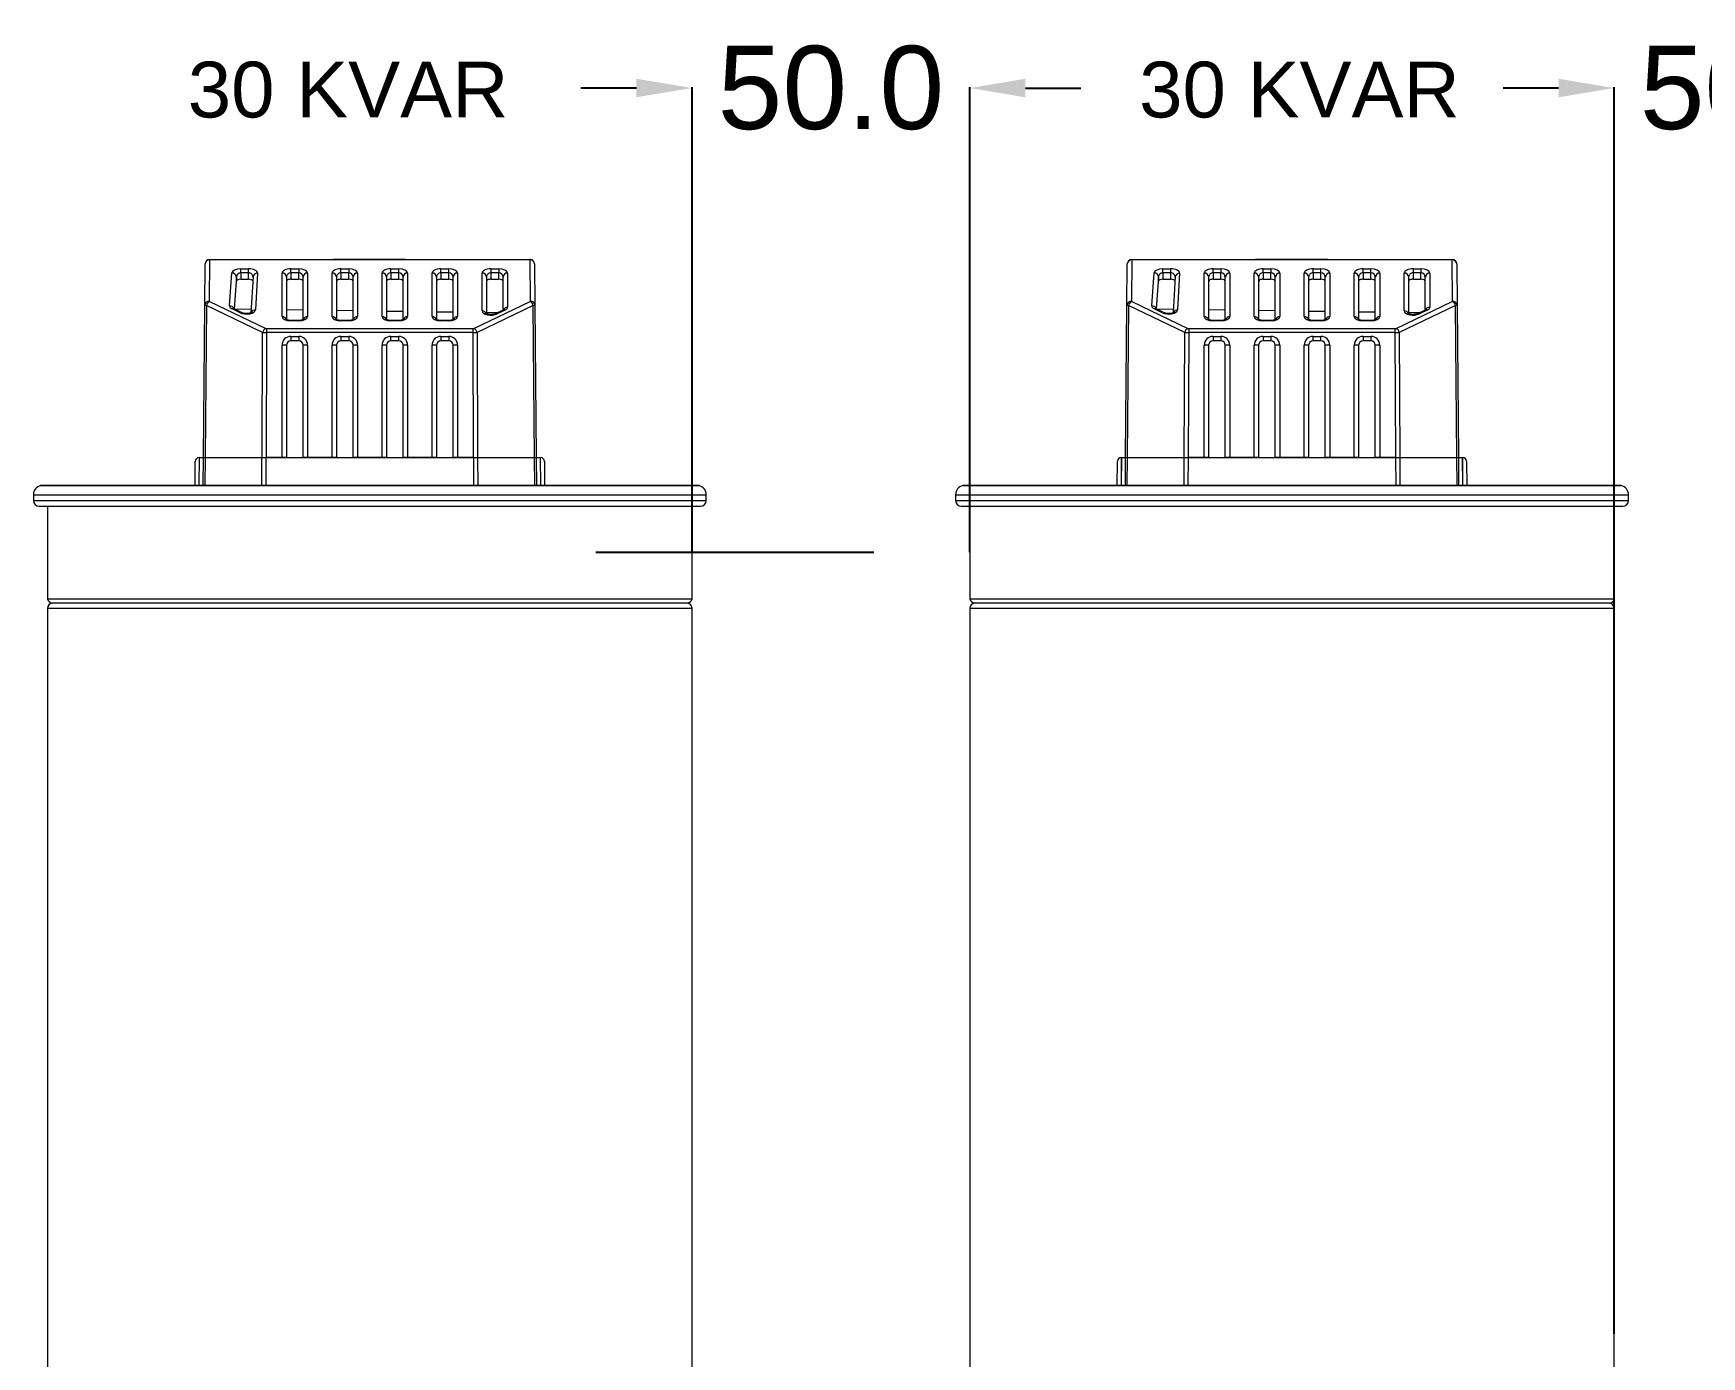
# Model space of a CAD drawing. Header units: millimetres. Extents: x 1004 to 59588, y 686 to 38112.
# Drawn here: x 44116.8 to 44417.1, y 36349 to 36587.3 of the extents above; entities that cross this region are included whole.
import ezdxf

# ---------------------------------------------------------------- set-up
doc = ezdxf.new("R2010")
doc.units = ezdxf.units.MM
doc.styles.get("Standard").update_dxf_attribs({"font": 'arial.ttf'})
doc.dimstyles.get("Standard").update_dxf_attribs({"dimtxt": 15, "dimasz": 10, "dimexe": 0.18, "dimexo": 0.0625, "dimgap": 0.09, "dimtad": 0, "dimtoh": 1, "dimdec": 1, "dimzin": 0, "dimdsep": 46, "dimtxsty": 'Standard', "dimcen": 0.09, "dimadec": 0, "dimazin": 0, "dimtfac": 1, "dimtdec": 1, "dimtofl": 0, "dimtmove": 0, "dimatfit": 3, "dimfxl": 1, "dimtolj": 1, "dimtzin": 0, "dimarcsym": 0})

# ---------------------------------------------------------------- blocks, each defined once
blk = doc.blocks.new('*D30')
at = {"color": 0, "lineweight": -2, "transparency": 16777216}
for p, q in [((44225.36, 36577.47), (44215.36, 36577.47)), ((44235.36, 36493.88), (44235.36, 36577.65)), ((44285.36, 36493.88), (44285.36, 36577.65)), ((44295.36, 36577.47), (44305.36, 36577.47))]:
    blk.add_line(p, q, dxfattribs=at)
at = {"color": 0, "transparency": 16777216}
for points in [[(44225.36, 36579.14), (44225.36, 36575.81), (44235.36, 36577.47)], [(44295.36, 36579.14), (44295.36, 36575.81), (44285.36, 36577.47)]]:
    blk.add_solid(points, dxfattribs=at)
at = {"layer": 'Defpoints', "color": 0, "transparency": 16777216}
for p in [(44285.36, 36577.47), (44235.36, 36493.82), (44285.36, 36493.82)]:
    blk.add_point(p, dxfattribs=at)
at = {"color": 0, "transparency": 16777216, "insert": (44260.36, 36577.47), "char_height": 15, "attachment_point": 5}
blk.add_mtext('\\A1;50.0', dxfattribs=at)
blk = doc.blocks.new('*D31')
at = {"color": 0, "lineweight": -2, "transparency": 16777216}
for p, q in [((44391.36, 36577.47), (44381.36, 36577.47)), ((44401.36, 36353.11), (44401.36, 36577.65)), ((44451.36, 36353.11), (44451.36, 36577.65)), ((44461.36, 36577.47), (44471.36, 36577.47))]:
    blk.add_line(p, q, dxfattribs=at)
at = {"color": 0, "transparency": 16777216}
for points in [[(44391.36, 36579.14), (44391.36, 36575.81), (44401.36, 36577.47)], [(44461.36, 36579.14), (44461.36, 36575.81), (44451.36, 36577.47)]]:
    blk.add_solid(points, dxfattribs=at)
at = {"layer": 'Defpoints', "color": 0, "transparency": 16777216}
for p in [(44401.36, 36577.47), (44401.36, 36353.05), (44451.36, 36353.05)]:
    blk.add_point(p, dxfattribs=at)
at = {"color": 0, "transparency": 16777216, "insert": (44426.36, 36577.47), "char_height": 15, "attachment_point": 5}
blk.add_mtext('\\A1;50.0', dxfattribs=at)

msp = doc.modelspace()

# ---------------------------------------------------------------- linework, layer by layer
at = {"color": 7, "linetype": 'Continuous', "lineweight": 15}
for p, q in [((44148.52, 36546.52), (44148.45, 36539.09)), ((44148.52, 36546.52), (44148.52, 36546.6)), ((44148.52, 36546.6), (44206.21, 36546.6)), ((44206.21, 36546.52), (44148.52, 36546.52)), ((44170.81, 36546.65), (44170.81, 36546.6)), ((44170.81, 36546.65), (44183.81, 36546.65)), ((44183.81, 36546.65), (44183.81, 36546.6)), ((44206.21, 36546.6), (44206.21, 36546.52)), ((44206.28, 36539.09), (44206.21, 36546.52)), ((44314.52, 36546.52), (44314.45, 36539.09)), ((44314.52, 36546.52), (44314.52, 36546.6)), ((44314.52, 36546.6), (44372.21, 36546.6)), ((44372.21, 36546.52), (44314.52, 36546.52)), ((44336.81, 36546.65), (44336.81, 36546.6)), ((44336.81, 36546.65), (44349.81, 36546.65)), ((44349.81, 36546.65), (44349.81, 36546.6)), ((44372.21, 36546.6), (44372.21, 36546.52)), ((44372.28, 36539.09), (44372.21, 36546.52)), ((44147.65, 36538.38), (44147.72, 36545.8)), ((44152.12, 36538.24), (44152.54, 36544.18)), ((44153.34, 36542.67), (44153.34, 36543.45)), ((44154.14, 36544.91), (44155.54, 36544.91)), ((44154.14, 36544.19), (44154.14, 36544.91)), ((44154.14, 36544.19), (44154.14, 36543.03)), ((44155.54, 36544.19), (44154.14, 36544.19)), ((44155.54, 36544.19), (44155.54, 36544.91)), ((44155.54, 36543.03), (44155.54, 36544.19)), ((44156.34, 36543.45), (44155.97, 36537)), ((44157.14, 36544.13), (44156.76, 36537.51)), ((44161.56, 36536.3), (44161.56, 36544.15)), ((44162.36, 36543.43), (44162.36, 36535.77)), ((44163.16, 36544.91), (44164.56, 36544.91)), ((44163.16, 36544.19), (44163.16, 36544.91)), ((44163.16, 36544.19), (44163.16, 36543.03)), ((44164.56, 36544.19), (44163.16, 36544.19)), ((44164.56, 36544.91), (44164.56, 36544.19)), ((44164.56, 36543.03), (44164.56, 36544.19)), ((44165.36, 36535.77), (44165.36, 36543.43)), ((44166.16, 36544.15), (44166.16, 36536.3)), ((44170.56, 36536.3), (44170.56, 36544.15)), ((44171.36, 36543.43), (44171.36, 36535.77)), ((44172.16, 36544.91), (44173.56, 36544.91)), ((44172.16, 36544.19), (44172.16, 36544.91)), ((44172.16, 36544.19), (44172.16, 36543.03)), ((44173.56, 36544.19), (44172.16, 36544.19)), ((44173.56, 36544.91), (44173.56, 36544.19)), ((44173.56, 36543.03), (44173.56, 36544.19)), ((44174.36, 36535.77), (44174.36, 36543.43)), ((44175.16, 36544.15), (44175.16, 36536.3)), ((44179.56, 36536.3), (44179.56, 36544.15)), ((44180.36, 36543.43), (44180.36, 36535.77)), ((44181.16, 36544.91), (44182.56, 36544.91)), ((44181.16, 36544.19), (44181.16, 36544.91)), ((44181.16, 36544.19), (44181.16, 36543.03)), ((44182.56, 36544.19), (44181.16, 36544.19)), ((44182.56, 36544.19), (44182.56, 36544.91)), ((44182.56, 36543.03), (44182.56, 36544.19)), ((44183.36, 36535.77), (44183.36, 36543.43)), ((44184.16, 36544.15), (44184.16, 36536.3)), ((44188.56, 36536.3), (44188.56, 36544.15)), ((44189.36, 36543.43), (44189.36, 36535.77)), ((44190.16, 36544.91), (44191.56, 36544.91)), ((44190.16, 36544.19), (44190.16, 36544.91)), ((44190.16, 36544.19), (44190.16, 36543.03)), ((44191.56, 36544.19), (44190.16, 36544.19)), ((44191.56, 36544.19), (44191.56, 36544.91)), ((44191.56, 36543.03), (44191.56, 36544.19)), ((44192.36, 36535.77), (44192.36, 36543.43)), ((44193.16, 36544.15), (44193.16, 36536.3)), ((44197.56, 36537.34), (44197.56, 36544.15)), ((44198.36, 36543.43), (44198.36, 36536.81)), ((44199.16, 36544.91), (44200.56, 36544.91)), ((44199.16, 36544.91), (44199.16, 36544.19)), ((44199.16, 36544.19), (44199.16, 36543.03)), ((44200.56, 36544.19), (44199.16, 36544.19)), ((44200.56, 36544.91), (44200.56, 36544.19)), ((44200.56, 36543.03), (44200.56, 36544.19)), ((44201.36, 36537.47), (44201.36, 36543.43)), ((44202.16, 36544.15), (44202.16, 36538)), ((44207.01, 36545.8), (44207.08, 36538.38)), ((44313.65, 36538.38), (44313.72, 36545.8)), ((44318.12, 36538.24), (44318.54, 36544.18)), ((44319.34, 36542.67), (44319.34, 36543.45)), ((44320.14, 36544.91), (44321.54, 36544.91)), ((44320.14, 36544.19), (44320.14, 36544.91)), ((44320.14, 36544.19), (44320.14, 36543.03)), ((44321.54, 36544.19), (44320.14, 36544.19)), ((44321.54, 36544.19), (44321.54, 36544.91)), ((44321.54, 36543.03), (44321.54, 36544.19)), ((44322.34, 36543.45), (44321.97, 36537)), ((44323.14, 36544.13), (44322.76, 36537.51)), ((44327.56, 36536.3), (44327.56, 36544.15)), ((44328.36, 36543.43), (44328.36, 36535.77)), ((44329.16, 36544.91), (44330.56, 36544.91)), ((44329.16, 36544.19), (44329.16, 36544.91)), ((44329.16, 36544.19), (44329.16, 36543.03)), ((44330.56, 36544.19), (44329.16, 36544.19)), ((44330.56, 36544.91), (44330.56, 36544.19)), ((44330.56, 36543.03), (44330.56, 36544.19)), ((44331.36, 36535.77), (44331.36, 36543.43)), ((44332.16, 36544.15), (44332.16, 36536.3)), ((44336.56, 36536.3), (44336.56, 36544.15)), ((44337.36, 36543.43), (44337.36, 36535.77)), ((44338.16, 36544.91), (44339.56, 36544.91)), ((44338.16, 36544.19), (44338.16, 36544.91)), ((44338.16, 36544.19), (44338.16, 36543.03)), ((44339.56, 36544.19), (44338.16, 36544.19)), ((44339.56, 36544.91), (44339.56, 36544.19)), ((44339.56, 36543.03), (44339.56, 36544.19)), ((44340.36, 36535.77), (44340.36, 36543.43)), ((44341.16, 36544.15), (44341.16, 36536.3)), ((44345.56, 36536.3), (44345.56, 36544.15)), ((44346.36, 36543.43), (44346.36, 36535.77)), ((44347.16, 36544.91), (44348.56, 36544.91)), ((44347.16, 36544.19), (44347.16, 36544.91)), ((44347.16, 36544.19), (44347.16, 36543.03)), ((44348.56, 36544.19), (44347.16, 36544.19)), ((44348.56, 36544.19), (44348.56, 36544.91)), ((44348.56, 36543.03), (44348.56, 36544.19)), ((44349.36, 36535.77), (44349.36, 36543.43)), ((44350.16, 36544.15), (44350.16, 36536.3)), ((44354.56, 36536.3), (44354.56, 36544.15)), ((44355.36, 36543.43), (44355.36, 36535.77)), ((44356.16, 36544.91), (44357.56, 36544.91)), ((44356.16, 36544.19), (44356.16, 36544.91)), ((44356.16, 36544.19), (44356.16, 36543.03)), ((44357.56, 36544.19), (44356.16, 36544.19)), ((44357.56, 36544.19), (44357.56, 36544.91)), ((44357.56, 36543.03), (44357.56, 36544.19)), ((44358.36, 36535.77), (44358.36, 36543.43)), ((44359.16, 36544.15), (44359.16, 36536.3)), ((44363.56, 36537.34), (44363.56, 36544.15)), ((44364.36, 36543.43), (44364.36, 36536.81)), ((44365.16, 36544.91), (44366.56, 36544.91)), ((44365.16, 36544.91), (44365.16, 36544.19)), ((44365.16, 36544.19), (44365.16, 36543.03)), ((44366.56, 36544.19), (44365.16, 36544.19)), ((44366.56, 36544.91), (44366.56, 36544.19)), ((44366.56, 36543.03), (44366.56, 36544.19)), ((44367.36, 36537.47), (44367.36, 36543.43)), ((44368.16, 36544.15), (44368.16, 36538)), ((44373.01, 36545.8), (44373.08, 36538.38)), ((44152.98, 36537.65), (44153.34, 36542.67)), ((44154.14, 36543.03), (44155.54, 36543.03)), ((44163.16, 36543.03), (44164.56, 36543.03)), ((44172.16, 36543.03), (44173.56, 36543.03)), ((44181.16, 36543.03), (44182.56, 36543.03)), ((44190.16, 36543.03), (44191.56, 36543.03)), ((44199.16, 36543.03), (44200.56, 36543.03)), ((44318.98, 36537.65), (44319.34, 36542.67)), ((44320.14, 36543.03), (44321.54, 36543.03)), ((44329.16, 36543.03), (44330.56, 36543.03)), ((44338.16, 36543.03), (44339.56, 36543.03)), ((44347.16, 36543.03), (44348.56, 36543.03)), ((44356.16, 36543.03), (44357.56, 36543.03)), ((44365.16, 36543.03), (44366.56, 36543.03)), ((44147.41, 36510.92), (44147.65, 36538.38)), ((44147.94, 36538.31), (44147.7, 36510.92)), ((44158.06, 36533.47), (44147.94, 36538.31)), ((44148.51, 36539.03), (44158.63, 36534.19)), ((44154.02, 36536.99), (44152.58, 36537.68)), ((44154.37, 36536.99), (44152.93, 36537.68)), ((44156, 36537.59), (44153.02, 36537.64)), ((44165.36, 36537.46), (44162.36, 36537.5)), ((44174.36, 36537.33), (44171.36, 36537.38)), ((44183.36, 36537.21), (44180.36, 36537.25)), ((44192.36, 36537.08), (44189.36, 36537.12)), ((44196.1, 36534.19), (44206.22, 36539.03)), ((44206.78, 36538.31), (44196.66, 36533.47)), ((44201.35, 36537.47), (44199.95, 36536.8)), ((44201.7, 36537.47), (44200.3, 36536.8)), ((44207.02, 36510.92), (44206.78, 36538.31)), ((44207.08, 36538.38), (44207.31, 36510.92)), ((44313.41, 36510.92), (44313.65, 36538.38)), ((44313.94, 36538.31), (44313.7, 36510.92)), ((44324.06, 36533.47), (44313.94, 36538.31)), ((44314.51, 36539.03), (44324.63, 36534.19)), ((44320.02, 36536.99), (44318.58, 36537.68)), ((44320.37, 36536.99), (44318.93, 36537.68)), ((44322, 36537.59), (44319.02, 36537.64)), ((44331.36, 36537.46), (44328.36, 36537.5)), ((44340.36, 36537.33), (44337.36, 36537.38)), ((44349.36, 36537.21), (44346.36, 36537.25)), ((44358.36, 36537.08), (44355.36, 36537.12)), ((44362.1, 36534.19), (44372.22, 36539.03)), ((44372.78, 36538.31), (44362.66, 36533.47)), ((44367.35, 36537.47), (44365.95, 36536.8)), ((44367.7, 36537.47), (44366.3, 36536.8)), ((44373.02, 36510.92), (44372.78, 36538.31)), ((44373.08, 36538.38), (44373.31, 36510.92)), ((44158.77, 36534.16), (44158.77, 36533.45)), ((44158.77, 36534.16), (44195.96, 36534.16)), ((44164.56, 36535.62), (44163.16, 36535.62)), ((44164.56, 36535.54), (44163.16, 36535.54)), ((44173.56, 36535.62), (44172.16, 36535.62)), ((44173.56, 36535.54), (44172.16, 36535.54)), ((44182.56, 36535.62), (44181.16, 36535.62)), ((44182.56, 36535.54), (44181.16, 36535.54)), ((44191.56, 36535.62), (44190.16, 36535.62)), ((44191.56, 36535.54), (44190.16, 36535.54)), ((44195.96, 36533.45), (44195.96, 36534.16)), ((44200.3, 36536.96), (44198.36, 36536.99)), ((44324.77, 36534.16), (44324.77, 36533.45)), ((44324.77, 36534.16), (44361.96, 36534.16)), ((44330.56, 36535.62), (44329.16, 36535.62)), ((44330.56, 36535.54), (44329.16, 36535.54)), ((44339.56, 36535.62), (44338.16, 36535.62)), ((44339.56, 36535.54), (44338.16, 36535.54)), ((44348.56, 36535.62), (44347.16, 36535.62)), ((44348.56, 36535.54), (44347.16, 36535.54)), ((44357.56, 36535.62), (44356.16, 36535.62)), ((44357.56, 36535.54), (44356.16, 36535.54)), ((44361.96, 36533.45), (44361.96, 36534.16)), ((44366.3, 36536.96), (44364.36, 36536.99)), ((44157.98, 36510.92), (44158.06, 36533.47)), ((44158.77, 36533.45), (44158.69, 36510.92)), ((44195.96, 36533.45), (44158.77, 36533.45)), ((44161.56, 36510.92), (44161.56, 36531.15)), ((44162.36, 36531.15), (44162.36, 36510.92)), ((44163.16, 36532.75), (44164.56, 36532.75)), ((44163.16, 36532.75), (44163.16, 36531.95)), ((44164.56, 36531.95), (44163.16, 36531.95)), ((44164.56, 36532.75), (44164.56, 36531.95)), ((44165.36, 36510.92), (44165.36, 36531.15)), ((44166.16, 36531.15), (44166.16, 36510.92)), ((44170.56, 36510.92), (44170.56, 36531.15)), ((44171.36, 36531.15), (44171.36, 36510.92)), ((44172.16, 36532.75), (44173.56, 36532.75)), ((44172.16, 36532.75), (44172.16, 36531.95)), ((44173.56, 36531.95), (44172.16, 36531.95)), ((44173.56, 36532.75), (44173.56, 36531.95)), ((44174.36, 36510.92), (44174.36, 36531.15)), ((44175.16, 36531.15), (44175.16, 36510.92)), ((44179.56, 36510.92), (44179.56, 36531.15)), ((44180.36, 36531.15), (44180.36, 36510.92)), ((44181.16, 36532.75), (44182.56, 36532.75)), ((44181.16, 36531.95), (44181.16, 36532.75)), ((44182.56, 36531.95), (44181.16, 36531.95)), ((44182.56, 36531.95), (44182.56, 36532.75)), ((44183.36, 36510.92), (44183.36, 36531.15)), ((44184.16, 36531.15), (44184.16, 36510.92)), ((44188.56, 36510.92), (44188.56, 36531.15)), ((44189.36, 36531.15), (44189.36, 36510.92)), ((44190.16, 36532.75), (44191.56, 36532.75)), ((44190.16, 36532.75), (44190.16, 36531.95)), ((44191.56, 36531.95), (44190.16, 36531.95)), ((44191.56, 36532.75), (44191.56, 36531.95)), ((44192.36, 36510.92), (44192.36, 36531.15)), ((44193.16, 36531.15), (44193.16, 36510.92)), ((44196.04, 36510.92), (44195.96, 36533.45)), ((44196.66, 36533.47), (44196.75, 36510.92)), ((44323.98, 36510.92), (44324.06, 36533.47)), ((44324.77, 36533.45), (44324.69, 36510.92)), ((44361.96, 36533.45), (44324.77, 36533.45)), ((44327.56, 36510.92), (44327.56, 36531.15)), ((44328.36, 36531.15), (44328.36, 36510.92)), ((44329.16, 36532.75), (44330.56, 36532.75)), ((44329.16, 36532.75), (44329.16, 36531.95)), ((44330.56, 36531.95), (44329.16, 36531.95)), ((44330.56, 36532.75), (44330.56, 36531.95)), ((44331.36, 36510.92), (44331.36, 36531.15)), ((44332.16, 36531.15), (44332.16, 36510.92)), ((44336.56, 36510.92), (44336.56, 36531.15)), ((44337.36, 36531.15), (44337.36, 36510.92)), ((44338.16, 36532.75), (44339.56, 36532.75)), ((44338.16, 36532.75), (44338.16, 36531.95)), ((44339.56, 36531.95), (44338.16, 36531.95)), ((44339.56, 36532.75), (44339.56, 36531.95)), ((44340.36, 36510.92), (44340.36, 36531.15)), ((44341.16, 36531.15), (44341.16, 36510.92)), ((44345.56, 36510.92), (44345.56, 36531.15)), ((44346.36, 36531.15), (44346.36, 36510.92)), ((44347.16, 36532.75), (44348.56, 36532.75)), ((44347.16, 36531.95), (44347.16, 36532.75)), ((44348.56, 36531.95), (44347.16, 36531.95)), ((44348.56, 36531.95), (44348.56, 36532.75)), ((44349.36, 36510.92), (44349.36, 36531.15)), ((44350.16, 36531.15), (44350.16, 36510.92)), ((44354.56, 36510.92), (44354.56, 36531.15)), ((44355.36, 36531.15), (44355.36, 36510.92)), ((44356.16, 36532.75), (44357.56, 36532.75)), ((44356.16, 36532.75), (44356.16, 36531.95)), ((44357.56, 36531.95), (44356.16, 36531.95)), ((44357.56, 36532.75), (44357.56, 36531.95)), ((44358.36, 36510.92), (44358.36, 36531.15)), ((44359.16, 36531.15), (44359.16, 36510.92)), ((44362.04, 36510.92), (44361.96, 36533.45)), ((44362.66, 36533.47), (44362.75, 36510.92)), ((44145.9, 36505.87), (44145.94, 36510.22)), ((44146.64, 36510.92), (44146.71, 36510.92)), ((44146.64, 36510.92), (44146.64, 36510.92)), ((44146.71, 36510.92), (44147.41, 36510.92)), ((44147.37, 36505.87), (44147.41, 36510.92)), ((44147.41, 36510.92), (44147.71, 36510.92)), ((44147.71, 36510.92), (44157.95, 36510.92)), ((44157.95, 36510.92), (44158.66, 36510.92)), ((44158.66, 36510.92), (44196.07, 36510.92)), ((44161.56, 36510.92), (44158.69, 36510.92)), ((44162.36, 36510.92), (44161.56, 36510.92)), ((44166.16, 36510.92), (44165.36, 36510.92)), ((44170.56, 36510.92), (44166.16, 36510.92)), ((44171.36, 36510.92), (44170.56, 36510.92)), ((44175.16, 36510.92), (44174.36, 36510.92)), ((44179.56, 36510.92), (44175.16, 36510.92)), ((44180.36, 36510.92), (44179.56, 36510.92)), ((44184.16, 36510.92), (44183.36, 36510.92)), ((44188.56, 36510.92), (44184.16, 36510.92)), ((44189.36, 36510.92), (44188.56, 36510.92)), ((44193.16, 36510.92), (44192.36, 36510.92)), ((44196.04, 36510.92), (44193.16, 36510.92)), ((44196.07, 36510.92), (44196.77, 36510.92)), ((44196.77, 36510.92), (44207.02, 36510.92)), ((44207.02, 36510.92), (44207.32, 36510.92)), ((44207.32, 36510.92), (44207.36, 36505.87)), ((44207.32, 36510.92), (44208.02, 36510.92)), ((44208.02, 36510.92), (44208.09, 36510.92)), ((44208.09, 36510.92), (44208.09, 36510.92)), ((44208.79, 36510.22), (44208.83, 36505.87)), ((44311.9, 36505.87), (44311.94, 36510.22)), ((44312.64, 36510.92), (44312.71, 36510.92)), ((44312.64, 36510.92), (44312.64, 36510.92)), ((44312.71, 36510.92), (44313.41, 36510.92)), ((44313.37, 36505.87), (44313.41, 36510.92)), ((44313.41, 36510.92), (44313.71, 36510.92)), ((44313.71, 36510.92), (44323.95, 36510.92)), ((44323.95, 36510.92), (44324.66, 36510.92)), ((44324.66, 36510.92), (44362.07, 36510.92)), ((44327.56, 36510.92), (44324.69, 36510.92)), ((44328.36, 36510.92), (44327.56, 36510.92)), ((44332.16, 36510.92), (44331.36, 36510.92)), ((44336.56, 36510.92), (44332.16, 36510.92)), ((44337.36, 36510.92), (44336.56, 36510.92)), ((44341.16, 36510.92), (44340.36, 36510.92)), ((44345.56, 36510.92), (44341.16, 36510.92)), ((44346.36, 36510.92), (44345.56, 36510.92)), ((44350.16, 36510.92), (44349.36, 36510.92)), ((44354.56, 36510.92), (44350.16, 36510.92)), ((44355.36, 36510.92), (44354.56, 36510.92)), ((44359.16, 36510.92), (44358.36, 36510.92)), ((44362.04, 36510.92), (44359.16, 36510.92)), ((44362.07, 36510.92), (44362.77, 36510.92)), ((44362.77, 36510.92), (44373.02, 36510.92)), ((44373.02, 36510.92), (44373.32, 36510.92)), ((44373.32, 36510.92), (44373.36, 36505.87)), ((44373.32, 36510.92), (44374.02, 36510.92)), ((44374.02, 36510.92), (44374.09, 36510.92)), ((44374.09, 36510.92), (44374.09, 36510.92)), ((44374.79, 36510.22), (44374.83, 36505.87)), ((44116.8, 36504.23), (44116.8, 36503.18)), ((44118.1, 36505.87), (44236.62, 36505.87)), ((44236.52, 36505.87), (44118.2, 36505.87)), ((44237.93, 36503.18), (44237.93, 36504.23)), ((44282.8, 36504.23), (44282.8, 36503.18)), ((44284.1, 36505.87), (44402.62, 36505.87)), ((44402.52, 36505.87), (44284.2, 36505.87)), ((44403.93, 36503.18), (44403.93, 36504.23)), ((44117.83, 36502.15), (44236.9, 36502.15)), ((44119.36, 36502.15), (44119.36, 36485.48)), ((44235.36, 36485.48), (44235.36, 36502.15)), ((44283.83, 36502.15), (44402.9, 36502.15)), ((44285.36, 36502.15), (44285.36, 36485.48)), ((44401.36, 36485.48), (44401.36, 36502.15)), ((44119.36, 36485.48), (44235.36, 36485.48)), ((44119.36, 36483.8), (44119.36, 36222.3)), ((44119.36, 36483.8), (44235.36, 36483.8)), ((44120.16, 36484.74), (44120.16, 36484.69)), ((44120.16, 36484.74), (44234.56, 36484.74)), ((44177.36, 36484.69), (44120.16, 36484.69)), ((44234.56, 36484.69), (44177.36, 36484.69)), ((44234.56, 36484.69), (44234.56, 36484.74)), ((44235.36, 36222.3), (44235.36, 36483.8)), ((44285.36, 36485.48), (44401.36, 36485.48)), ((44285.36, 36483.8), (44285.36, 36222.3)), ((44285.36, 36483.8), (44401.36, 36483.8)), ((44286.16, 36484.74), (44286.16, 36484.69)), ((44286.16, 36484.74), (44400.56, 36484.74)), ((44343.36, 36484.69), (44286.16, 36484.69)), ((44400.56, 36484.69), (44343.36, 36484.69)), ((44400.56, 36484.69), (44400.56, 36484.74)), ((44401.36, 36222.3), (44401.36, 36483.8))]:
    msp.add_line(p, q, dxfattribs=at)
at = {"color": 8, "linetype": 'Continuous', "lineweight": 15}
for p, q in [((44153.34, 36543.45), (44152.93, 36537.68)), ((44319.34, 36543.45), (44318.93, 36537.68)), ((44163.16, 36535.62), (44163.16, 36535.54)), ((44164.56, 36535.54), (44164.56, 36535.62)), ((44172.16, 36535.62), (44172.16, 36535.54)), ((44173.56, 36535.54), (44173.56, 36535.62)), ((44181.16, 36535.54), (44181.16, 36535.62)), ((44182.56, 36535.54), (44182.56, 36535.62)), ((44190.16, 36535.54), (44190.16, 36535.62)), ((44191.56, 36535.54), (44191.56, 36535.62)), ((44329.16, 36535.62), (44329.16, 36535.54)), ((44330.56, 36535.54), (44330.56, 36535.62)), ((44338.16, 36535.62), (44338.16, 36535.54)), ((44339.56, 36535.54), (44339.56, 36535.62)), ((44347.16, 36535.54), (44347.16, 36535.62)), ((44348.56, 36535.54), (44348.56, 36535.62)), ((44356.16, 36535.54), (44356.16, 36535.62)), ((44357.56, 36535.54), (44357.56, 36535.62)), ((44146.64, 36510.92), (44146.6, 36505.87)), ((44146.67, 36505.87), (44146.71, 36510.92)), ((44147.71, 36510.92), (44147.66, 36505.87)), ((44157.94, 36505.87), (44157.95, 36510.92)), ((44158.66, 36510.92), (44158.64, 36505.87)), ((44196.09, 36505.87), (44196.07, 36510.92)), ((44196.77, 36510.92), (44196.79, 36505.87)), ((44207.07, 36505.87), (44207.02, 36510.92)), ((44208.02, 36510.92), (44208.06, 36505.87)), ((44208.13, 36505.87), (44208.09, 36510.92)), ((44312.64, 36510.92), (44312.6, 36505.87)), ((44312.67, 36505.87), (44312.71, 36510.92)), ((44313.71, 36510.92), (44313.66, 36505.87)), ((44323.94, 36505.87), (44323.95, 36510.92)), ((44324.66, 36510.92), (44324.64, 36505.87)), ((44362.09, 36505.87), (44362.07, 36510.92)), ((44362.77, 36510.92), (44362.79, 36505.87)), ((44373.07, 36505.87), (44373.02, 36510.92)), ((44374.02, 36510.92), (44374.06, 36505.87)), ((44374.13, 36505.87), (44374.09, 36510.92)), ((44116.8, 36504.23), (44237.93, 36504.23)), ((44282.8, 36504.23), (44403.93, 36504.23)), ((44116.8, 36503.18), (44237.93, 36503.18)), ((44282.8, 36503.18), (44403.93, 36503.18))]:
    msp.add_line(p, q, dxfattribs=at)
msp.add_line((44268.06, 36493.82), (44218.06, 36493.82))
msp.add_line((44268.06, 36493.82), (44218.06, 36493.82))
at = {"color": 7, "linetype": 'Continuous', "lineweight": 15}
for centre, radius, start, end in [((44148.52, 36545.8), 0.8, 90, 179.5), ((44148.48, 36545.76), 0.764, 87.1573, 176.4688), ((44206.21, 36545.8), 0.8, 0.5, 90), ((44206.25, 36545.76), 0.764, 3.5312, 92.8427), ((44314.52, 36545.8), 0.8, 90, 179.5), ((44314.48, 36545.76), 0.764, 87.1573, 176.4688), ((44372.21, 36545.8), 0.8, 0.5, 90), ((44372.25, 36545.76), 0.764, 3.5312, 92.8427), ((44152.56, 36543.4), 0.777, 4.0022, 91.7893), ((44161.6, 36543.39), 0.764, 3.0623, 92.7612), ((44166.13, 36543.39), 0.764, 87.2387, 176.9377), ((44170.6, 36543.39), 0.764, 3.0623, 92.7612), ((44175.13, 36543.39), 0.764, 87.2387, 176.9377), ((44179.6, 36543.39), 0.764, 3.0623, 92.7612), ((44184.13, 36543.39), 0.764, 87.2388, 176.9377), ((44188.6, 36543.39), 0.764, 3.0623, 92.7613), ((44193.13, 36543.39), 0.764, 87.2388, 176.9377), ((44197.6, 36543.39), 0.764, 3.0622, 92.7614), ((44202.13, 36543.39), 0.764, 87.2386, 176.9378), ((44318.56, 36543.4), 0.777, 4.0022, 91.7893), ((44327.6, 36543.39), 0.764, 3.0623, 92.7612), ((44332.13, 36543.39), 0.764, 87.2387, 176.9377), ((44336.6, 36543.39), 0.764, 3.0623, 92.7612), ((44341.13, 36543.39), 0.764, 87.2387, 176.9377), ((44345.6, 36543.39), 0.764, 3.0623, 92.7612), ((44350.13, 36543.39), 0.764, 87.2388, 176.9377), ((44354.6, 36543.39), 0.764, 3.0623, 92.7613), ((44359.13, 36543.39), 0.764, 87.2388, 176.9377), ((44363.6, 36543.39), 0.764, 3.0622, 92.7614), ((44368.13, 36543.39), 0.764, 87.2386, 176.9378), ((44148.41, 36538.33), 0.764, 87.1562, 176.4699), ((44148.95, 36538.09), 1.03, 115.401, 167.9468), ((44205.78, 36538.09), 1.03, 12.0532, 64.599), ((44206.31, 36538.33), 0.764, 3.5301, 92.8438), ((44314.41, 36538.33), 0.764, 87.1562, 176.4699), ((44314.95, 36538.09), 1.03, 115.401, 167.9468), ((44371.78, 36538.09), 1.03, 12.0532, 64.599), ((44372.31, 36538.33), 0.764, 3.5301, 92.8438), ((44159.07, 36533.26), 1.03, 115.401, 167.9468), ((44195.66, 36533.26), 1.03, 12.0532, 64.599), ((44325.07, 36533.26), 1.03, 115.401, 167.9468), ((44361.66, 36533.26), 1.03, 12.0532, 64.599), ((44163.16, 36531.15), 1.6, 90, 180), ((44161.77, 36508.4), 22.75, 88.4932, 90.5079), ((44163.16, 36531.15), 0.8, 90, 180), ((44164.56, 36531.15), 1.6, 0, 90), ((44164.56, 36531.15), 0.8, 0, 90), ((44165.96, 36508.4), 22.75, 89.4921, 91.5068), ((44172.16, 36531.15), 1.6, 90, 180), ((44170.77, 36508.4), 22.75, 88.4932, 90.5079), ((44172.16, 36531.15), 0.8, 90, 180), ((44173.56, 36531.15), 1.6, 0, 90), ((44173.56, 36531.15), 0.8, 0, 90), ((44174.96, 36508.4), 22.75, 89.4921, 91.5068), ((44181.16, 36531.15), 1.6, 90, 180), ((44179.77, 36508.4), 22.75, 88.4932, 90.5079), ((44181.16, 36531.15), 0.8, 90, 180), ((44182.56, 36531.15), 1.6, 0, 90), ((44182.56, 36531.15), 0.8, 0, 90), ((44183.96, 36508.4), 22.75, 89.4921, 91.5068), ((44190.16, 36531.15), 1.6, 90, 180), ((44188.77, 36508.4), 22.75, 88.4932, 90.5079), ((44190.16, 36531.15), 0.8, 90, 180), ((44191.56, 36531.15), 1.6, 0, 90), ((44191.56, 36531.15), 0.8, 0, 90), ((44192.96, 36508.4), 22.75, 89.4921, 91.5068), ((44329.16, 36531.15), 1.6, 90, 180), ((44327.77, 36508.4), 22.75, 88.4932, 90.5079), ((44329.16, 36531.15), 0.8, 90, 180), ((44330.56, 36531.15), 1.6, 0, 90), ((44330.56, 36531.15), 0.8, 0, 90), ((44331.96, 36508.4), 22.75, 89.4921, 91.5068), ((44338.16, 36531.15), 1.6, 90, 180), ((44336.77, 36508.4), 22.75, 88.4932, 90.5079), ((44338.16, 36531.15), 0.8, 90, 180), ((44339.56, 36531.15), 1.6, 0, 90), ((44339.56, 36531.15), 0.8, 0, 90), ((44340.96, 36508.4), 22.75, 89.4921, 91.5068), ((44347.16, 36531.15), 1.6, 90, 180), ((44345.77, 36508.4), 22.75, 88.4932, 90.5079), ((44347.16, 36531.15), 0.8, 90, 180), ((44348.56, 36531.15), 1.6, 0, 90), ((44348.56, 36531.15), 0.8, 0, 90), ((44349.96, 36508.4), 22.75, 89.4921, 91.5068), ((44356.16, 36531.15), 1.6, 90, 180), ((44354.77, 36508.4), 22.75, 88.4932, 90.5079), ((44356.16, 36531.15), 0.8, 90, 180), ((44357.56, 36531.15), 1.6, 0, 90), ((44357.56, 36531.15), 0.8, 0, 90), ((44358.96, 36508.4), 22.75, 89.4921, 91.5068), ((44146.64, 36510.22), 0.7, 90, 179.5), ((44208.09, 36510.22), 0.7, 0.5, 90), ((44312.64, 36510.22), 0.7, 90, 179.5), ((44374.09, 36510.22), 0.7, 0.5, 90), ((44118.48, 36504.23), 1.68, 102.9561, 180), ((44118.2, 36503.02), 2.85, 90, 92.0111), ((44236.52, 36503.02), 2.85, 87.9889, 90), ((44236.25, 36504.23), 1.68, 0, 77.0439), ((44284.48, 36504.23), 1.68, 102.9561, 180), ((44284.2, 36503.02), 2.85, 90, 92.0111), ((44402.52, 36503.02), 2.85, 87.9889, 90), ((44402.25, 36504.23), 1.68, 0, 77.0439), ((44117.83, 36503.18), 1.03, 180, 270), ((44236.9, 36503.18), 1.03, 270, 0), ((44283.83, 36503.18), 1.03, 180, 270), ((44402.9, 36503.18), 1.03, 270, 0), ((44120.29, 36485.68), 0.95, 192.2365, 262.2312), ((44120.31, 36483.75), 0.95, 98.9998, 176.899), ((44234.44, 36485.68), 0.95, 277.7688, 347.7635), ((44234.42, 36483.75), 0.95, 3.101, 81.0002), ((44286.29, 36485.68), 0.95, 192.2365, 262.2312), ((44286.31, 36483.75), 0.95, 98.9998, 176.899), ((44400.44, 36485.68), 0.95, 277.7688, 347.7635), ((44400.42, 36483.75), 0.95, 3.101, 81.0002)]:
    msp.add_arc(centre, radius, start, end, dxfattribs=at)
at = {"color": 8, "linetype": 'Continuous', "lineweight": 15}
for centre, radius, start, end in [((44157.1, 36543.37), 0.758, 86.58, 173.9427), ((44323.1, 36543.37), 0.758, 86.58, 173.9427), ((44152.14, 36537.45), 0.797, 19.4054, 91.2068), ((44152.75, 36537.29), 0.427, 66.0436, 113.6991), ((44156.72, 36536.73), 0.78, 87.2882, 154.8713), ((44197.58, 36536.54), 0.799, 23.0433, 91.4617), ((44201.53, 36537.08), 0.427, 66.3114, 113.9459), ((44202.14, 36537.21), 0.798, 88.498, 158.2981), ((44318.14, 36537.45), 0.797, 19.4054, 91.2068), ((44318.75, 36537.29), 0.427, 66.0436, 113.6991), ((44322.72, 36536.73), 0.78, 87.2882, 154.8713), ((44363.58, 36536.54), 0.799, 23.0433, 91.4617), ((44367.53, 36537.08), 0.427, 66.3114, 113.9459), ((44368.14, 36537.21), 0.798, 88.498, 158.2981), ((44154.2, 36536.6), 0.428, 67.1598, 113.648), ((44161.58, 36535.5), 0.798, 22.2825, 91.484), ((44166.14, 36535.51), 0.79, 88.0371, 155.3913), ((44170.58, 36535.5), 0.798, 22.2825, 91.4841), ((44175.14, 36535.51), 0.79, 88.0376, 155.3907), ((44179.59, 36535.52), 0.786, 21.5216, 92.0795), ((44184.14, 36535.51), 0.79, 88.0376, 155.3907), ((44188.59, 36535.52), 0.786, 21.5214, 92.0796), ((44193.14, 36535.51), 0.79, 88.0372, 155.3912), ((44200.13, 36536.41), 0.428, 66.3363, 113.3032), ((44320.2, 36536.6), 0.428, 67.1598, 113.648), ((44327.58, 36535.5), 0.798, 22.2825, 91.484), ((44332.14, 36535.51), 0.79, 88.0371, 155.3913), ((44336.58, 36535.5), 0.798, 22.2825, 91.4841), ((44341.14, 36535.51), 0.79, 88.0376, 155.3907), ((44345.59, 36535.52), 0.786, 21.5216, 92.0795), ((44350.14, 36535.51), 0.79, 88.0376, 155.3907), ((44354.59, 36535.52), 0.786, 21.5214, 92.0796), ((44359.14, 36535.51), 0.79, 88.0372, 155.3912), ((44366.13, 36536.41), 0.428, 66.3363, 113.3032)]:
    msp.add_arc(centre, radius, start, end, dxfattribs=at)
at = {"color": 7, "linetype": 'Continuous', "lineweight": 15}
for centre, major_axis, ratio, start_param, end_param in [((44154.14, 36544.15), (1.6, 0), 0.475207, 1.570796, 3.108055), ((44154.14, 36543.43), (0.8, 0), 0.950413, 1.570796, 3.108055), ((44155.54, 36544.15), (1.6, 0), 0.475207, 6.255733, 7.853982), ((44155.54, 36543.43), (0.8, 0), 0.950413, 6.255733, 7.853982), ((44163.16, 36544.15), (1.6, 0), 0.475207, 1.570796, 3.141593), ((44163.16, 36543.43), (0.8, 0), 0.950413, 1.570796, 3.141593), ((44164.56, 36544.15), (1.6, 0), 0.475207, 0, 1.570796), ((44164.56, 36543.43), (0.8, 0), 0.950413, 0, 1.570796), ((44172.16, 36544.15), (1.6, 0), 0.475207, 1.570796, 3.141593), ((44172.16, 36543.43), (0.8, 0), 0.950413, 1.570796, 3.141593), ((44173.56, 36544.15), (1.6, 0), 0.475207, 0, 1.570796), ((44173.56, 36543.43), (0.8, 0), 0.950413, 0, 1.570796), ((44181.16, 36544.15), (1.6, 0), 0.475207, 1.570796, 3.141593), ((44181.16, 36543.43), (0.8, 0), 0.950413, 1.570796, 3.141593), ((44182.56, 36544.15), (1.6, 0), 0.475207, 0, 1.570796), ((44182.56, 36543.43), (0.8, 0), 0.950413, 0, 1.570796), ((44190.16, 36544.15), (1.6, 0), 0.475207, 1.570796, 3.141593), ((44190.16, 36543.43), (0.8, 0), 0.950413, 1.570796, 3.141593), ((44191.56, 36544.15), (1.6, 0), 0.475207, 0, 1.570796), ((44191.56, 36543.43), (0.8, 0), 0.950413, 0, 1.570796), ((44199.16, 36544.15), (1.6, 0), 0.475207, 1.570796, 3.141593), ((44199.16, 36543.43), (0.8, 0), 0.950413, 1.570796, 3.141593), ((44200.56, 36544.15), (1.6, 0), 0.475207, 0, 1.570796), ((44200.56, 36543.43), (0.8, 0), 0.950413, 0, 1.570796), ((44320.14, 36544.15), (1.6, 0), 0.475207, 1.570796, 3.108055), ((44320.14, 36543.43), (0.8, 0), 0.950413, 1.570796, 3.108055), ((44321.54, 36544.15), (1.6, 0), 0.475207, 6.255733, 7.853982), ((44321.54, 36543.43), (0.8, 0), 0.950413, 6.255733, 7.853982), ((44329.16, 36544.15), (1.6, 0), 0.475207, 1.570796, 3.141593), ((44329.16, 36543.43), (0.8, 0), 0.950413, 1.570796, 3.141593), ((44330.56, 36544.15), (1.6, 0), 0.475207, 0, 1.570796), ((44330.56, 36543.43), (0.8, 0), 0.950413, 0, 1.570796), ((44338.16, 36544.15), (1.6, 0), 0.475207, 1.570796, 3.141593), ((44338.16, 36543.43), (0.8, 0), 0.950413, 1.570796, 3.141593), ((44339.56, 36544.15), (1.6, 0), 0.475207, 0, 1.570796), ((44339.56, 36543.43), (0.8, 0), 0.950413, 0, 1.570796), ((44347.16, 36544.15), (1.6, 0), 0.475207, 1.570796, 3.141593), ((44347.16, 36543.43), (0.8, 0), 0.950413, 1.570796, 3.141593), ((44348.56, 36544.15), (1.6, 0), 0.475207, 0, 1.570796), ((44348.56, 36543.43), (0.8, 0), 0.950413, 0, 1.570796), ((44356.16, 36544.15), (1.6, 0), 0.475207, 1.570796, 3.141593), ((44356.16, 36543.43), (0.8, 0), 0.950413, 1.570796, 3.141593), ((44357.56, 36544.15), (1.6, 0), 0.475207, 0, 1.570796), ((44357.56, 36543.43), (0.8, 0), 0.950413, 0, 1.570796), ((44365.16, 36544.15), (1.6, 0), 0.475207, 1.570796, 3.141593), ((44365.16, 36543.43), (0.8, 0), 0.950413, 1.570796, 3.141593), ((44366.56, 36544.15), (1.6, 0), 0.475207, 0, 1.570796), ((44366.56, 36543.43), (0.8, 0), 0.950413, 0, 1.570796), ((44154.14, 36542.65), (0.8, 0), 0.475207, 1.570796, 3.108055), ((44155.54, 36542.65), (0.8, 0), 0.475207, 0.31256, 1.570796), ((44163.16, 36542.65), (0.8, 0), 0.475207, 1.570796, 3.141593), ((44164.56, 36542.65), (0.8, 0), 0.475207, 0, 1.570796), ((44172.16, 36542.65), (0.8, 0), 0.475207, 1.570796, 3.141593), ((44173.56, 36542.65), (0.8, 0), 0.475207, 0, 1.570796), ((44181.16, 36542.65), (0.8, 0), 0.475207, 1.570796, 3.141593), ((44182.56, 36542.65), (0.8, 0), 0.475207, 0, 1.570796), ((44190.16, 36542.65), (0.8, 0), 0.475207, 1.570796, 3.141593), ((44191.56, 36542.65), (0.8, 0), 0.475207, 0, 1.570796), ((44199.16, 36542.65), (0.8, 0), 0.475207, 1.570796, 3.141593), ((44200.56, 36542.65), (0.8, 0), 0.475207, 0, 1.570796), ((44320.14, 36542.65), (0.8, 0), 0.475207, 1.570796, 3.108055), ((44321.54, 36542.65), (0.8, 0), 0.475207, 0.31256, 1.570796), ((44329.16, 36542.65), (0.8, 0), 0.475207, 1.570796, 3.141593), ((44330.56, 36542.65), (0.8, 0), 0.475207, 0, 1.570796), ((44338.16, 36542.65), (0.8, 0), 0.475207, 1.570796, 3.141593), ((44339.56, 36542.65), (0.8, 0), 0.475207, 0, 1.570796), ((44347.16, 36542.65), (0.8, 0), 0.475207, 1.570796, 3.141593), ((44348.56, 36542.65), (0.8, 0), 0.475207, 0, 1.570796), ((44356.16, 36542.65), (0.8, 0), 0.475207, 1.570796, 3.141593), ((44357.56, 36542.65), (0.8, 0), 0.475207, 0, 1.570796), ((44365.16, 36542.65), (0.8, 0), 0.475207, 1.570796, 3.141593), ((44366.56, 36542.65), (0.8, 0), 0.475207, 0, 1.570796), ((44148.65, 36538.37), (1, -0.007), 0.092317, 3.14143, 3.926796), ((44148.65, 36539.09), (0.2, 0.001), 0.475999, 3.136212, 3.921579), ((44153.72, 36538.22), (1.6, 0), 0.475207, 3.108055, 3.92405), ((44155.16, 36537.53), (1.6, 0), 0.475207, 3.92405, 6.255733), ((44199.16, 36537.34), (1.6, 0), 0.475207, 3.141593, 5.500728), ((44200.56, 36538), (1.6, 0), 0.475207, 5.500728, 6.283185), ((44206.08, 36539.09), (0.2, -0.001), 0.475999, 5.503199, 6.288566), ((44206.08, 36538.37), (1, 0.007), 0.092317, 5.497981, 6.283348), ((44314.65, 36538.37), (1, -0.007), 0.092317, 3.14143, 3.926796), ((44314.65, 36539.09), (0.2, 0.001), 0.475999, 3.136212, 3.921579), ((44319.72, 36538.22), (1.6, 0), 0.475207, 3.108055, 3.92405), ((44321.16, 36537.53), (1.6, 0), 0.475207, 3.92405, 6.255733), ((44365.16, 36537.34), (1.6, 0), 0.475207, 3.141593, 5.500728), ((44366.56, 36538), (1.6, 0), 0.475207, 5.500728, 6.283185), ((44372.08, 36539.09), (0.2, -0.001), 0.475999, 5.503199, 6.288566), ((44372.08, 36538.37), (1, 0.007), 0.092317, 5.497981, 6.283348), ((44158.77, 36534.26), (0.2, 0), 0.477199, 3.924748, 4.710115), ((44163.16, 36536.3), (1.6, 0), 0.475207, 3.141593, 4.712389), ((44164.56, 36536.3), (1.6, 0), 0.475207, 4.712389, 6.283185), ((44172.16, 36536.3), (1.6, 0), 0.475207, 3.141593, 4.712389), ((44173.56, 36536.3), (1.6, 0), 0.475207, 4.712389, 6.283185), ((44181.16, 36536.3), (1.6, 0), 0.475207, 3.141593, 4.712389), ((44182.56, 36536.3), (1.6, 0), 0.475207, 4.712389, 6.283185), ((44190.16, 36536.3), (1.6, 0), 0.475207, 3.141593, 4.712389), ((44191.56, 36536.3), (1.6, 0), 0.475207, 4.712389, 6.283185), ((44195.96, 36534.26), (0.2, 0), 0.477199, 4.714663, 5.50003), ((44324.77, 36534.26), (0.2, 0), 0.477199, 3.924748, 4.710115), ((44329.16, 36536.3), (1.6, 0), 0.475207, 3.141593, 4.712389), ((44330.56, 36536.3), (1.6, 0), 0.475207, 4.712389, 6.283185), ((44338.16, 36536.3), (1.6, 0), 0.475207, 3.141593, 4.712389), ((44339.56, 36536.3), (1.6, 0), 0.475207, 4.712389, 6.283185), ((44347.16, 36536.3), (1.6, 0), 0.475207, 3.141593, 4.712389), ((44348.56, 36536.3), (1.6, 0), 0.475207, 4.712389, 6.283185), ((44356.16, 36536.3), (1.6, 0), 0.475207, 3.141593, 4.712389), ((44357.56, 36536.3), (1.6, 0), 0.475207, 4.712389, 6.283185), ((44361.96, 36534.26), (0.2, 0), 0.477199, 4.714663, 5.50003), ((44158.77, 36533.53), (1, -0.003), 0.08846, 3.926926, 4.712293), ((44195.96, 36533.53), (1, 0.003), 0.08846, 4.712485, 5.497852), ((44324.77, 36533.53), (1, -0.003), 0.08846, 3.926926, 4.712293), ((44361.96, 36533.53), (1, 0.003), 0.08846, 4.712485, 5.497852)]:
    msp.add_ellipse(centre, major_axis=major_axis, ratio=ratio, start_param=start_param, end_param=end_param, dxfattribs=at)
for points, knots in [([(44152.93, 36537.68), (44152.89, 36537.7), (44152.84, 36537.73), (44152.85, 36537.73), (44152.85, 36537.72)], [0, 0, 0, 0, 0.631077, 1, 1, 1, 1]), ([(44201.44, 36537.52), (44201.44, 36537.51), (44201.43, 36537.51), (44201.38, 36537.48), (44201.35, 36537.47)], [0, 0, 0, 0, 0.600202, 1, 1, 1, 1]), ([(44318.93, 36537.68), (44318.89, 36537.7), (44318.84, 36537.73), (44318.85, 36537.73), (44318.85, 36537.72)], [0, 0, 0, 0, 0.631077, 1, 1, 1, 1]), ([(44367.44, 36537.52), (44367.44, 36537.51), (44367.43, 36537.51), (44367.38, 36537.48), (44367.35, 36537.47)], [0, 0, 0, 0, 0.600202, 1, 1, 1, 1]), ([(44156.04, 36537.04), (44156.04, 36537.04), (44156.05, 36537.06), (44155.99, 36537.01), (44155.84, 36536.94), (44155.59, 36536.88), (44155.28, 36536.84), (44154.95, 36536.85), (44154.64, 36536.9), (44154.45, 36536.95), (44154.38, 36536.99), (44154.37, 36536.99)], [0, 0, 0, 0, 0.0107122, 0.145178, 0.2701518, 0.4014757, 0.5378821, 0.6762123, 0.8162821, 0.9589773, 1, 1, 1, 1]), ([(44163.16, 36535.62), (44163.08, 36535.62), (44162.88, 36535.63), (44162.6, 36535.68), (44162.39, 36535.75), (44162.29, 36535.82), (44162.29, 36535.81), (44162.3, 36535.81)], [0, 0, 0, 0, 0.186923, 0.422695, 0.66485, 0.877045, 1, 1, 1, 1]), ([(44165.44, 36535.82), (44165.43, 36535.81), (44165.42, 36535.79), (44165.26, 36535.72), (44165.02, 36535.65), (44164.77, 36535.62), (44164.61, 36535.62), (44164.56, 36535.62)], [0, 0, 0, 0, 0.228834, 0.440931, 0.663058, 0.894314, 1, 1, 1, 1]), ([(44172.16, 36535.62), (44172.08, 36535.62), (44171.88, 36535.63), (44171.6, 36535.68), (44171.39, 36535.75), (44171.29, 36535.82), (44171.29, 36535.81), (44171.3, 36535.81)], [0, 0, 0, 0, 0.1869236, 0.4226956, 0.6648503, 0.8770451, 1, 1, 1, 1]), ([(44174.44, 36535.82), (44174.43, 36535.81), (44174.42, 36535.79), (44174.26, 36535.72), (44174.02, 36535.65), (44173.77, 36535.62), (44173.61, 36535.62), (44173.56, 36535.62)], [0, 0, 0, 0, 0.2288338, 0.440931, 0.6630573, 0.8943142, 1, 1, 1, 1]), ([(44181.16, 36535.62), (44181.08, 36535.62), (44180.88, 36535.63), (44180.6, 36535.68), (44180.39, 36535.75), (44180.29, 36535.82), (44180.29, 36535.81), (44180.3, 36535.81)], [0, 0, 0, 0, 0.186924, 0.422695, 0.66485, 0.877045, 1, 1, 1, 1]), ([(44183.44, 36535.82), (44183.43, 36535.81), (44183.42, 36535.79), (44183.26, 36535.72), (44183.02, 36535.65), (44182.77, 36535.62), (44182.61, 36535.62), (44182.56, 36535.62)], [0, 0, 0, 0, 0.228834, 0.440931, 0.663057, 0.894314, 1, 1, 1, 1]), ([(44190.16, 36535.62), (44190.08, 36535.62), (44189.88, 36535.63), (44189.6, 36535.68), (44189.39, 36535.75), (44189.29, 36535.82), (44189.29, 36535.81), (44189.3, 36535.81)], [0, 0, 0, 0, 0.186923, 0.422695, 0.66485, 0.877045, 1, 1, 1, 1]), ([(44192.44, 36535.82), (44192.43, 36535.81), (44192.42, 36535.79), (44192.26, 36535.72), (44192.02, 36535.65), (44191.77, 36535.62), (44191.61, 36535.62), (44191.56, 36535.62)], [0, 0, 0, 0, 0.228834, 0.440931, 0.663058, 0.894314, 1, 1, 1, 1]), ([(44199.95, 36536.8), (44199.9, 36536.78), (44199.8, 36536.73), (44199.54, 36536.67), (44199.22, 36536.65), (44198.88, 36536.66), (44198.58, 36536.72), (44198.38, 36536.79), (44198.28, 36536.85), (44198.29, 36536.84), (44198.3, 36536.84)], [0, 0, 0, 0, 0.118757, 0.251233, 0.388023, 0.526445, 0.666828, 0.809804, 0.934728, 1, 1, 1, 1]), ([(44322.04, 36537.04), (44322.04, 36537.04), (44322.05, 36537.06), (44321.99, 36537.01), (44321.84, 36536.94), (44321.59, 36536.88), (44321.28, 36536.84), (44320.95, 36536.85), (44320.64, 36536.9), (44320.45, 36536.95), (44320.38, 36536.99), (44320.37, 36536.99)], [0, 0, 0, 0, 0.0107122, 0.145178, 0.2701518, 0.4014757, 0.5378821, 0.6762123, 0.8162821, 0.9589773, 1, 1, 1, 1]), ([(44329.16, 36535.62), (44329.08, 36535.62), (44328.88, 36535.63), (44328.6, 36535.68), (44328.39, 36535.75), (44328.29, 36535.82), (44328.29, 36535.81), (44328.3, 36535.81)], [0, 0, 0, 0, 0.186923, 0.422695, 0.66485, 0.877045, 1, 1, 1, 1]), ([(44331.44, 36535.82), (44331.43, 36535.81), (44331.42, 36535.79), (44331.26, 36535.72), (44331.02, 36535.65), (44330.77, 36535.62), (44330.61, 36535.62), (44330.56, 36535.62)], [0, 0, 0, 0, 0.228834, 0.440931, 0.663058, 0.894314, 1, 1, 1, 1]), ([(44338.16, 36535.62), (44338.08, 36535.62), (44337.88, 36535.63), (44337.6, 36535.68), (44337.39, 36535.75), (44337.29, 36535.82), (44337.29, 36535.81), (44337.3, 36535.81)], [0, 0, 0, 0, 0.1869236, 0.4226956, 0.6648503, 0.8770451, 1, 1, 1, 1]), ([(44340.44, 36535.82), (44340.43, 36535.81), (44340.42, 36535.79), (44340.26, 36535.72), (44340.02, 36535.65), (44339.77, 36535.62), (44339.61, 36535.62), (44339.56, 36535.62)], [0, 0, 0, 0, 0.2288338, 0.440931, 0.6630573, 0.8943142, 1, 1, 1, 1]), ([(44347.16, 36535.62), (44347.08, 36535.62), (44346.88, 36535.63), (44346.6, 36535.68), (44346.39, 36535.75), (44346.29, 36535.82), (44346.29, 36535.81), (44346.3, 36535.81)], [0, 0, 0, 0, 0.186924, 0.422695, 0.66485, 0.877045, 1, 1, 1, 1]), ([(44349.44, 36535.82), (44349.43, 36535.81), (44349.42, 36535.79), (44349.26, 36535.72), (44349.02, 36535.65), (44348.77, 36535.62), (44348.61, 36535.62), (44348.56, 36535.62)], [0, 0, 0, 0, 0.228834, 0.440931, 0.663057, 0.894314, 1, 1, 1, 1]), ([(44356.16, 36535.62), (44356.08, 36535.62), (44355.88, 36535.63), (44355.6, 36535.68), (44355.39, 36535.75), (44355.29, 36535.82), (44355.29, 36535.81), (44355.3, 36535.81)], [0, 0, 0, 0, 0.186923, 0.422695, 0.66485, 0.877045, 1, 1, 1, 1]), ([(44358.44, 36535.82), (44358.43, 36535.81), (44358.42, 36535.79), (44358.26, 36535.72), (44358.02, 36535.65), (44357.77, 36535.62), (44357.61, 36535.62), (44357.56, 36535.62)], [0, 0, 0, 0, 0.228834, 0.440931, 0.663058, 0.894314, 1, 1, 1, 1]), ([(44365.95, 36536.8), (44365.9, 36536.78), (44365.8, 36536.73), (44365.54, 36536.67), (44365.22, 36536.65), (44364.88, 36536.66), (44364.58, 36536.72), (44364.38, 36536.79), (44364.28, 36536.85), (44364.29, 36536.84), (44364.3, 36536.84)], [0, 0, 0, 0, 0.118757, 0.251233, 0.388023, 0.526445, 0.666828, 0.809804, 0.934728, 1, 1, 1, 1])]:
    msp.add_open_spline(points, degree=3, knots=knots, dxfattribs=at)

# ---------------------------------------------------------------- texts
for p in [(44144.6, 36572.17), (44315.85, 36572.17)]:
    msp.add_text('30 KVAR', height=10.045).set_placement(p)

# ---------------------------------------------------------------- dimensions: what is measured, and where the dimension line sits
for base, p1, p2, picture, middle in [((44285.36, 36577.47), (44235.36, 36493.82), (44285.36, 36493.82), '*D30', (44260.36, 36577.47)), ((44401.36, 36577.47), (44451.36, 36353.05), (44401.36, 36353.05), '*D31', (44426.36, 36577.47))]:
    dim = msp.add_linear_dim(base=base, p1=p1, p2=p2, dimstyle='Standard')
    dim.commit()
    dim.dimension.update_dxf_attribs({"geometry": picture, "text_midpoint": middle})

doc.saveas('drawing.dxf')
